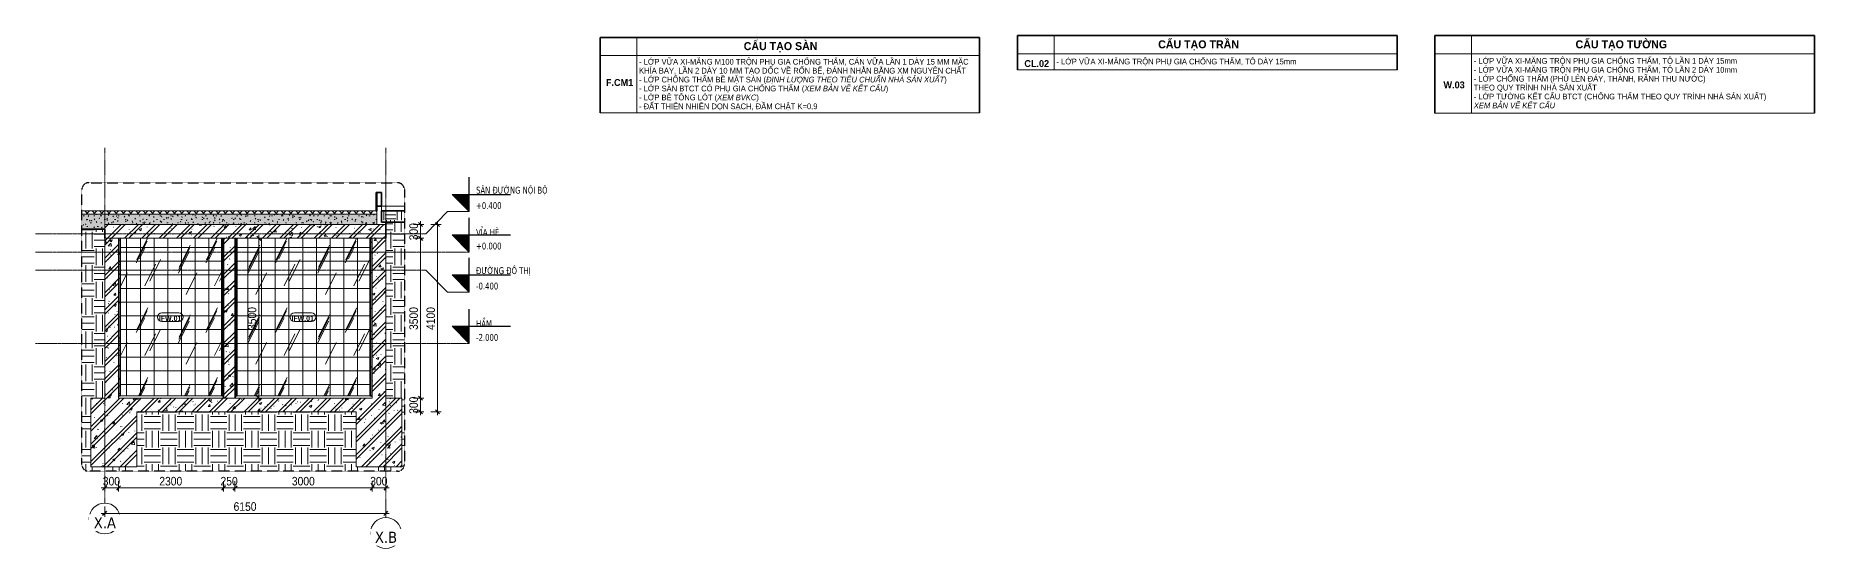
# Model space of a CAD drawing. Header units: millimetres. Extents: x 83532 to 228915, y -7302 to 22802.
# Drawn here: x 190004 to 228915, y -6490 to 4739 of the extents above; entities that cross this region are included whole.
import ezdxf

# ---------------------------------------------------------------- set-up
doc = ezdxf.new("R2010")
doc.units = ezdxf.units.MM
for name, pattern in [('Centre', [31.75, 6.35, -4.7625, 15.875, -4.7625]), ('Grid Line', [22.225, 12.7, -3.175, 3.175, -3.175]), ('Hidden', [7.14375, 4.7625, -2.38125])]:
    doc.linetypes.add(name, pattern=pattern)
for name, color, linetype, lineweight in [('0-3', 10, 'Continuous', 5), ('A-ANNO-DIMS', 211, 'Continuous', 9), ('A-ANNO-DIMS-75', 211, 'Continuous', 9), ('A-DETL-GENF', 92, 'Continuous', 18), ('A-DETL-GENF-1', 9, 'Continuous', 18), ('A-DETL-GENF-3', 92, 'Hidden', 25), ('A-DETL-MEDM', 33, 'Continuous', 35), ('A-DETL-THIN', 151, 'Continuous', 18), ('A-FLOR-FNSH-1', 250, 'Continuous', 35), ('A-FLOR-FNSH-2', 7, 'Continuous', 18), ('A-FLOR-LEVL', 51, 'Continuous', 9), ('A-FLOR-LEVL-1', 51, 'Continuous', 25), ('A-FLOR-LEVL-2', 51, 'Centre', 9), ('A-FLOR-MCUT', 51, 'Continuous', 18), ('A-FLOR-PATT-1', 8, 'Continuous', 18), ('A-WALL', 113, 'Continuous', 18), ('A-WALL-1', 250, 'Continuous', 35), ('A-WALL-IDEN', 211, 'Continuous', 9), ('A-WALL-PATT-1', 111, 'Continuous', 18), ('A-WALL-PATT-2', 254, 'Continuous', 18), ('A-WALL-PATT-3', 9, 'Continuous', 18), ('G-ANNO-TEXT-2', 7, 'Continuous', 9), ('I-WALL', 2, 'Continuous', 18), ('S-GRID-1', 1, 'Grid Line', 9), ('S-GRID-IDEN', 1, 'Continuous', 9)]:
    doc.layers.add(name, color=color, linetype=linetype, lineweight=lineweight)
doc.styles.add('Arial_1', font='arial.ttf', dxfattribs={"width": 0.95, "height": 125})
doc.styles.add('Arial_B', font='arialbd.ttf', dxfattribs={"width": 0.85, "height": 112.5})
doc.styles.add('Arial_B_1', font='arialbd.ttf', dxfattribs={"width": 0.95, "height": 175})
doc.styles.add('Arial_B_2', font='arialbd.ttf', dxfattribs={"width": 0.95, "height": 150})
doc.styles.add('Tahoma_B', font='tahomabd.ttf', dxfattribs={"height": 243.75})
doc.styles.add('Tahoma_B_1', font='tahomabd.ttf', dxfattribs={"width": 0.85, "height": 150})
doc.styles.add('UTM Avo', font='', dxfattribs={"width": 0.9, "height": 187.5})
doc.styles.get('UTM Avo').set_extended_font_data('UTM Avo')
doc.dimstyles.new('1_Dim_chi_tiet_2_5', dxfattribs={"dimscale": 304.8, "dimtxt": 187.368928, "dimasz": 0.295276, "dimexe": 0.246063, "dimexo": 0.0625, "dimgap": 0.024606, "dimtad": 1, "dimdec": 0, "dimrnd": 5, "dimzin": 0, "dimdsep": 46, "dimtxsty": 'UTM Avo', "dimblk1": 'OBLIQUE', "dimblk2": 'OBLIQUE', "dimsah": 1, "dimcen": 0.09, "dimdle": 0.246063, "dimazin": 0, "dimtfac": 1, "dimtdec": 4, "dimtix": 1, "dimtmove": 0, "dimatfit": 3, "dimfxl": 0.492126, "dimfxlon": 1, "dimtvp": 1, "dimtolj": 1, "dimtzin": 0, "dimarcsym": 2})
pattern_1 = [(50, (17973.86, 15725), (546.553, -47.817), [57.15, -628.65]), (355, (17973.86, 15725), (-105.728, 573.17), [45.72, -502.92]), (100.451, (18019.4, 15721), (440.828, 525.35), [48.57, -534.27]), (46.184, (17973.86, 15877.4), (813.237, -126.128), [85.725, -942.975]), (96.636, (18041.6, 15866.9), (712.207, 742.283), [72.855, -801.405]), (351.184, (17973.9, 15877.4), (712.215, 742.276), [68.58, -754.38]), (21, (18050.06, 15839.3), (454.843, -306.796), [57.15, -628.65]), (326, (18050.06, 15839.3), (185.406, 552.564), [45.72, -502.92]), (71.451, (18087.96, 15813.73), (640.251, 245.764), [48.57, -534.27]), (37.5, (17973.86, 15725), (9.2664, 253.665), [5.029, -491.795, 5.029, -505.511, -504.825]), (37.5, (17973.86, 15725), (9.2664, 253.665), [-1007.364, 5.029, -499.796]), (7.5, (17973.86, 15725), (200.4594, 300.5414), [5.029, -286.055, 5.029, -480.365, -192.405]), (7.5, (17973.86, 15725), (200.4594, 300.5414), [-776.478, 5.029, -187.376]), (327.5, (17803.93, 15725), (406.7728, -17.1864), [5.029, -185.471, 5.029, -589.331, -788.67]), (327.5, (17803.93, 15725), (406.7728, -17.1864), [-784.86, 5.029, -783.641]), (317.5, (17727.73, 15725), (444.388, 76.2803), [5.029, -242.621, 5.029, -389.687, -560.07]), (317.5, (17727.73, 15725), (444.388, 76.2803), [-642.366, 5.029, -555.041]), (45, (17973.86, 15725), (-188.5854, 188.5854), []), (45, (17973.86, 16010.75), (-188.5854, 188.5854), [])]
pattern_2 = [(0, (194553.22, 15725), (304.8, 76.2), [25.146, -203.454, 25.146, -203.454, -1219.2]), (0, (194553.22, 15725), (304.8, 76.2), [-457.2, 25.146, -432.054, 25.146, -203.454, -533.4]), (0, (194553.22, 15725), (304.8, 76.2), [-1143, 25.146, -127.254, 25.146, -355.854]), (120, (194667.52, 15763.1), (-218.39114, 225.86454), [25.146, -203.454, 25.146, -203.454, -1219.2]), (120, (194667.52, 15763.1), (-218.39114, 225.86454), [-457.2, 25.146, -432.054, 25.146, -203.454, -533.4]), (120, (194667.52, 15763.1), (-218.39114, 225.86454), [-1143, 25.146, -127.254, 25.146, -355.854]), (240, (194705.62, 15915.5), (-86.40886, -302.06454), [25.146, -203.454, 25.146, -203.454, -1219.2]), (240, (194705.62, 15915.5), (-86.40886, -302.06454), [-457.2, 25.146, -432.054, 25.146, -203.454, -533.4]), (240, (194705.62, 15915.5), (-86.40886, -302.06454), [-1143, 25.146, -127.254, 25.146, -355.854])]
pattern_3 = [(63.435, (196343.5, 15829.33), (-0.001, 1524), [532.46, -2875.3]), (63.435, (194819.5, 15829.33), (-0.001, 1524), [532.46, -2875.3]), (63.435, (197073, 16123.8), (-0.001, 1524), [532.46, -2875.3]), (63.435, (195549, 16123.8), (-0.001, 1524), [532.46, -2875.3]), (63.435, (196962.6, 16019.83), (-0.001, 1524), [532.46, -2875.3]), (63.435, (195438.6, 16019.83), (-0.001, 1524), [532.46, -2875.3]), (63.435, (196850.05, 16615.1), (-0.001, 1524), [258.8, -3148.965]), (63.435, (195326.05, 16615.1), (-0.001, 1524), [258.8, -3148.965]), (63.435, (196776.44, 16522.95), (-0.001, 1524), [532.46, -2875.3]), (63.435, (195252.44, 16522.95), (-0.001, 1524), [532.46, -2875.3]), (63.435, (196789.4, 16589.1), (-0.001, 1524), [532.46, -2875.3]), (63.435, (195265.4, 16589.1), (-0.001, 1524), [532.46, -2875.3]), (63.435, (196174.6, 16298.94), (-0.001, 1524), [532.46, -2875.3]), (63.435, (194650.6, 16298.94), (-0.001, 1524), [532.46, -2875.3]), (63.435, (196187.56, 16376.9), (-0.001, 1524), [532.46, -2875.3]), (63.435, (194663.56, 16376.9), (-0.001, 1524), [532.46, -2875.3]), (63.435, (196191.06, 16433.1), (-0.001, 1524), [532.46, -2875.3]), (63.435, (194667.06, 16433.1), (-0.001, 1524), [532.46, -2875.3])]
pattern_4 = [(50, (194553.2, 15725), (546.553, -47.817), [57.15, -628.65]), (355, (194553.2, 15725), (-105.728, 573.17), [45.72, -502.92]), (100.451, (194598.77, 15721), (440.828, 525.35), [48.57, -534.27]), (46.184, (194553.2, 15877.4), (813.237, -126.128), [85.725, -942.975]), (96.636, (194621, 15866.9), (712.207, 742.283), [72.855, -801.405]), (351.184, (194553.2, 15877.4), (712.215, 742.276), [68.58, -754.38]), (21, (194629.4, 15839.3), (454.843, -306.796), [57.15, -628.65]), (326, (194629.4, 15839.3), (185.406, 552.564), [45.72, -502.92]), (71.451, (194667.3, 15813.73), (640.251, 245.764), [48.57, -534.27]), (37.5, (194553.22, 15725), (9.2664, 253.665), [5.029, -491.795, 5.029, -505.511, -504.825]), (37.5, (194553.22, 15725), (9.2664, 253.665), [-1007.364, 5.029, -499.796]), (7.5, (194553.22, 15725), (200.4594, 300.5414), [5.029, -286.055, 5.029, -480.365, -192.405]), (7.5, (194553.22, 15725), (200.4594, 300.5414), [-776.478, 5.029, -187.376]), (327.5, (194383.3, 15725), (406.7728, -17.1864), [5.029, -185.471, 5.029, -589.331, -788.67]), (327.5, (194383.3, 15725), (406.7728, -17.1864), [-784.86, 5.029, -783.641]), (317.5, (194307.1, 15725), (444.388, 76.2803), [5.029, -242.621, 5.029, -389.687, -560.07]), (317.5, (194307.1, 15725), (444.388, 76.2803), [-642.366, 5.029, -555.041]), (45, (194553.22, 15725), (-188.5854, 188.5854), []), (45, (194553.22, 16010.75), (-188.5854, 188.5854), [])]

# ---------------------------------------------------------------- blocks, each defined once
blk = doc.blocks.new('NCV_TKTC_KET CAU_rvt-6-TKCS_BỂ XLNT - MẶT CẮT 4')
at = {"layer": 'A-WALL-PATT-3'}
h = blk.add_hatch(dxfattribs=at)
h.set_pattern_fill('FP_43', color=256, style=0, pattern_type=2)
h.set_pattern_definition(pattern_1)
h.paths.add_polyline_path([(17537, -3200), (17787, -3200), (17787, 300), (17537, 300), (17537, -1754)])
h = blk.add_hatch(dxfattribs=at)
h.set_pattern_fill('FP_43', color=256, style=0, pattern_type=2)
h.set_pattern_definition(pattern_1)
h.paths.add_polyline_path([(17537, -3200), (17787, -3200), (17787, 300), (17537, 300), (17537, -1754)])
at = {"layer": 'A-WALL-1'}
for p, q in [((17537, 300), (17537, -3200)), ((17787, -3200), (17787, 300))]:
    blk.add_line(p, q, dxfattribs=at)
blk = doc.blocks.new('BORDER VIEW - BORDER VIEW-3430968-TKCS_BỂ XLNT - MẶT CẮT 4')
at = {"layer": 'A-DETL-GENF-3'}
for p, q in [((14437, -4650), (14437, 1366)), ((14587, 1516), (21342, 1516)), ((21492, 1366), (21492, -4650)), ((21342, -4800), (14587, -4800))]:
    blk.add_line(p, q, dxfattribs=at)
for centre, start, end in [((14587, 1366), 90, 180), ((21342, 1366), 0, 90), ((14587, -4650), 180, 270), ((21342, -4650), 270, 360)]:
    blk.add_arc(centre, 150, start, end, dxfattribs=at)
blk = doc.blocks.new('Level - CAO ĐỘ LEVEL-350587-TKCS_BỂ XLNT - MẶT CẮT 4')
at = {"layer": 'A-FLOR-LEVL'}
blk.add_hatch(color=256, dxfattribs=at).paths.add_polyline_path([(22910, 1260), (22910, 885), (22535, 1260)])
at = {"layer": 'A-FLOR-LEVL-1'}
for p, q in [((22910, 885), (22910, 1635)), ((22535, 1260), (22910, 885)), ((22535, 1260), (23810, 1260))]:
    blk.add_line(p, q, dxfattribs=at)
blk = doc.blocks.new('Grid - M_Grid Head - Circle-353313-TKCS_BỂ XLNT - MẶT CẮT 4')
at = {"layer": 'S-GRID-IDEN'}
blk.add_circle((14937, -5834), 338, dxfattribs=at)
blk = doc.blocks.new('DIMBLOCK124-TKCS_BỂ XLNT - MẶT CẮT 4')
at = {"layer": 'A-ANNO-DIMS-75'}
for p, q in [((191516, -5016), (191516, -5241)), ((191516, -5166), (191516, -5016)), ((191816, -5016), (191816, -5241)), ((191816, -5166), (191816, -5016)), ((191441, -5166), (191816, -5166))]:
    blk.add_line(p, q, dxfattribs=at)
at = {"layer": 'A-ANNO-DIMS-75', "lineweight": 25}
for p, q in [((191516, -5166), (191471, -5211)), ((191516, -5166), (191561, -5121)), ((191816, -5166), (191771, -5211)), ((191816, -5166), (191861, -5121))]:
    blk.add_line(p, q, dxfattribs=at)
at = {"layer": 'A-ANNO-DIMS-75', "color": 0, "insert": (191474, -4923), "char_height": 187.5, "width": 462.18, "attachment_point": 1, "line_spacing_factor": 1.110334, "style": 'UTM Avo'}
blk.add_mtext('300', dxfattribs=at)
blk = doc.blocks.new('_Oblique')
at = {"color": 0, "linetype": 'ByBlock', "lineweight": -2}
blk.add_line((-0.5, -0.5), (0.5, 0.5), dxfattribs=at)
blk = doc.blocks.new('DIMBLOCK125-TKCS_BỂ XLNT - MẶT CẮT 4')
at = {"layer": 'A-ANNO-DIMS-75'}
for p, q in [((191816, -5016), (191816, -5241)), ((191816, -5166), (191816, -5016)), ((194116, -5016), (194116, -5241)), ((194116, -5166), (194116, -5016)), ((191816, -5166), (194116, -5166))]:
    blk.add_line(p, q, dxfattribs=at)
at = {"layer": 'A-ANNO-DIMS-75', "lineweight": 25}
for p, q in [((191816, -5166), (191771, -5211)), ((191816, -5166), (191861, -5121)), ((194116, -5166), (194071, -5211)), ((194116, -5166), (194161, -5121))]:
    blk.add_line(p, q, dxfattribs=at)
at = {"layer": 'A-ANNO-DIMS-75', "color": 0, "insert": (192710, -4923), "char_height": 187.5, "width": 616.24, "attachment_point": 1, "line_spacing_factor": 1.110334, "style": 'UTM Avo'}
blk.add_mtext('2300', dxfattribs=at)
blk = doc.blocks.new('DIMBLOCK126-TKCS_BỂ XLNT - MẶT CẮT 4')
at = {"layer": 'A-ANNO-DIMS-75'}
for p, q in [((194116, -5016), (194116, -5241)), ((194116, -5166), (194116, -5016)), ((194366, -5016), (194366, -5241)), ((194366, -5166), (194366, -5016)), ((194116, -5166), (194366, -5166))]:
    blk.add_line(p, q, dxfattribs=at)
at = {"layer": 'A-ANNO-DIMS-75', "lineweight": 25}
for p, q in [((194116, -5166), (194071, -5211)), ((194116, -5166), (194161, -5121)), ((194366, -5166), (194321, -5211)), ((194366, -5166), (194411, -5121))]:
    blk.add_line(p, q, dxfattribs=at)
at = {"layer": 'A-ANNO-DIMS-75', "color": 0, "insert": (194049, -4923), "char_height": 187.5, "width": 462.18, "attachment_point": 1, "line_spacing_factor": 1.110334, "style": 'UTM Avo'}
blk.add_mtext('250', dxfattribs=at)
blk = doc.blocks.new('DIMBLOCK127-TKCS_BỂ XLNT - MẶT CẮT 4')
at = {"layer": 'A-ANNO-DIMS-75'}
for p, q in [((194366, -5016), (194366, -5241)), ((194366, -5166), (194366, -5016)), ((197366, -5016), (197366, -5241)), ((197366, -5166), (197366, -5016)), ((194366, -5166), (197366, -5166))]:
    blk.add_line(p, q, dxfattribs=at)
at = {"layer": 'A-ANNO-DIMS-75', "lineweight": 25}
for p, q in [((194366, -5166), (194321, -5211)), ((194366, -5166), (194411, -5121)), ((197366, -5166), (197321, -5211)), ((197366, -5166), (197411, -5121))]:
    blk.add_line(p, q, dxfattribs=at)
at = {"layer": 'A-ANNO-DIMS-75', "color": 0, "insert": (195610, -4923), "char_height": 187.5, "width": 616.24, "attachment_point": 1, "line_spacing_factor": 1.110334, "style": 'UTM Avo'}
blk.add_mtext('3000', dxfattribs=at)
blk = doc.blocks.new('DIMBLOCK128-TKCS_BỂ XLNT - MẶT CẮT 4')
at = {"layer": 'A-ANNO-DIMS-75'}
for p, q in [((197366, -5016), (197366, -5241)), ((197366, -5166), (197366, -5016)), ((197666, -5016), (197666, -5241)), ((197666, -5166), (197666, -5016)), ((197366, -5166), (197741, -5166))]:
    blk.add_line(p, q, dxfattribs=at)
at = {"layer": 'A-ANNO-DIMS-75', "lineweight": 25}
for p, q in [((197366, -5166), (197321, -5211)), ((197366, -5166), (197411, -5121)), ((197666, -5166), (197621, -5211)), ((197666, -5166), (197711, -5121))]:
    blk.add_line(p, q, dxfattribs=at)
at = {"layer": 'A-ANNO-DIMS-75', "color": 0, "insert": (197324, -4923), "char_height": 187.5, "width": 462.18, "attachment_point": 1, "line_spacing_factor": 1.110334, "style": 'UTM Avo'}
blk.add_mtext('300', dxfattribs=at)
blk = doc.blocks.new('DIMBLOCK129-TKCS_BỂ XLNT - MẶT CẮT 4')
at = {"layer": 'A-ANNO-DIMS-75'}
for p, q in [((191441, -5721), (197741, -5721)), ((191516, -5571), (191516, -5796)), ((191516, -5721), (191516, -5571)), ((197666, -5571), (197666, -5796)), ((197666, -5721), (197666, -5571))]:
    blk.add_line(p, q, dxfattribs=at)
at = {"layer": 'A-ANNO-DIMS-75', "lineweight": 25}
for p, q in [((191516, -5721), (191471, -5766)), ((191516, -5721), (191561, -5676)), ((197666, -5721), (197621, -5766)), ((197666, -5721), (197711, -5676))]:
    blk.add_line(p, q, dxfattribs=at)
at = {"layer": 'A-ANNO-DIMS-75', "color": 0, "insert": (194335, -5478), "char_height": 187.5, "width": 616.24, "attachment_point": 1, "line_spacing_factor": 1.110334, "style": 'UTM Avo'}
blk.add_mtext('6150', dxfattribs=at)
blk = doc.blocks.new('DIMBLOCK130-TKCS_BỂ XLNT - MẶT CẮT 4')
at = {"layer": 'A-ANNO-DIMS-75'}
for p, q in [((198273, -3200), (198498, -3200)), ((198423, -3200), (198273, -3200)), ((198273, -3500), (198498, -3500)), ((198423, -3500), (198273, -3500)), ((198423, -3575), (198423, -3200))]:
    blk.add_line(p, q, dxfattribs=at)
at = {"layer": 'A-ANNO-DIMS-75', "lineweight": 25}
for p, q in [((198423, -3200), (198378, -3155)), ((198423, -3500), (198378, -3455)), ((198423, -3200), (198468, -3245)), ((198423, -3500), (198468, -3545))]:
    blk.add_line(p, q, dxfattribs=at)
at = {"layer": 'A-ANNO-DIMS-75', "color": 0, "insert": (198179, -3543), "char_height": 187.5, "width": 462.18, "attachment_point": 1, "rotation": 90, "line_spacing_factor": 1.110334, "style": 'UTM Avo'}
blk.add_mtext('300', dxfattribs=at)
blk = doc.blocks.new('DIMBLOCK131-TKCS_BỂ XLNT - MẶT CẮT 4')
at = {"layer": 'A-ANNO-DIMS-75'}
for p, q in [((198273, 300), (198498, 300)), ((198423, 300), (198273, 300)), ((198423, -3200), (198423, 300)), ((198273, -3200), (198498, -3200)), ((198423, -3200), (198273, -3200))]:
    blk.add_line(p, q, dxfattribs=at)
at = {"layer": 'A-ANNO-DIMS-75', "lineweight": 25}
for p, q in [((198423, 300), (198378, 345)), ((198423, 300), (198468, 255)), ((198423, -3200), (198378, -3155)), ((198423, -3200), (198468, -3245))]:
    blk.add_line(p, q, dxfattribs=at)
at = {"layer": 'A-ANNO-DIMS-75', "color": 0, "insert": (198179, -1707), "char_height": 187.5, "width": 616.24, "attachment_point": 1, "rotation": 90, "line_spacing_factor": 1.110334, "style": 'UTM Avo'}
blk.add_mtext('3500', dxfattribs=at)
blk = doc.blocks.new('DIMBLOCK132-TKCS_BỂ XLNT - MẶT CẮT 4')
at = {"layer": 'A-ANNO-DIMS-75'}
for p, q in [((198273, 600), (198498, 600)), ((198423, 600), (198273, 600)), ((198423, 300), (198423, 675)), ((198273, 300), (198498, 300)), ((198423, 300), (198273, 300))]:
    blk.add_line(p, q, dxfattribs=at)
at = {"layer": 'A-ANNO-DIMS-75', "lineweight": 25}
for p, q in [((198423, 600), (198378, 645)), ((198423, 600), (198468, 555)), ((198423, 300), (198378, 345)), ((198423, 300), (198468, 255))]:
    blk.add_line(p, q, dxfattribs=at)
at = {"layer": 'A-ANNO-DIMS-75', "color": 0, "insert": (198179, 257), "char_height": 187.5, "width": 462.18, "attachment_point": 1, "rotation": 90, "line_spacing_factor": 1.110334, "style": 'UTM Avo'}
blk.add_mtext('300', dxfattribs=at)
blk = doc.blocks.new('CTL_WALL TAG NO MARK - 10-2062273-TKCS_BỂ XLNT - MẶT CẮT 4')
at = {"layer": 'A-WALL-IDEN'}
for p, q in [((19459, -1331), (19085, -1331)), ((19085, -1519), (19459, -1519))]:
    blk.add_line(p, q, dxfattribs=at)
for centre, radius, start, end in [((19085, -1425), 93.7, 90, 270), ((19459, -1425), 93.8, 270, 90)]:
    blk.add_arc(centre, radius, start, end, dxfattribs=at)
blk = doc.blocks.new('DIMBLOCK133-TKCS_BỂ XLNT - MẶT CẮT 4')
at = {"layer": 'A-ANNO-DIMS-75'}
for p, q in [((195039, 300), (194814, 300)), ((194889, 375), (194889, -3275)), ((194889, 300), (195039, 300)), ((195039, -3200), (194814, -3200)), ((194889, -3200), (195039, -3200))]:
    blk.add_line(p, q, dxfattribs=at)
at = {"layer": 'A-ANNO-DIMS-75', "lineweight": 25}
for p, q in [((194889, 300), (194844, 345)), ((194889, 300), (194934, 255)), ((194889, -3200), (194844, -3155)), ((194889, -3200), (194934, -3245))]:
    blk.add_line(p, q, dxfattribs=at)
at = {"layer": 'A-ANNO-DIMS-75', "color": 0, "insert": (194645, -1707), "char_height": 187.5, "width": 616.24, "attachment_point": 1, "rotation": 90, "line_spacing_factor": 1.110334, "style": 'UTM Avo'}
blk.add_mtext('3500', dxfattribs=at)
blk = doc.blocks.new('DIMBLOCK134-TKCS_BỂ XLNT - MẶT CẮT 4')
at = {"layer": 'A-ANNO-DIMS-75'}
for p, q in [((198648, 600), (198873, 600)), ((198798, 600), (198648, 600)), ((198798, 675), (198798, -3575)), ((198648, -3500), (198873, -3500)), ((198798, -3500), (198648, -3500))]:
    blk.add_line(p, q, dxfattribs=at)
at = {"layer": 'A-ANNO-DIMS-75', "lineweight": 25}
for p, q in [((198798, 600), (198753, 645)), ((198798, 600), (198843, 555)), ((198798, -3500), (198753, -3455)), ((198798, -3500), (198843, -3545))]:
    blk.add_line(p, q, dxfattribs=at)
at = {"layer": 'A-ANNO-DIMS-75', "color": 0, "insert": (198554, -1707), "char_height": 187.5, "width": 616.24, "attachment_point": 1, "rotation": 90, "line_spacing_factor": 1.110334, "style": 'UTM Avo'}
blk.add_mtext('4100', dxfattribs=at)

msp = doc.modelspace()

# ---------------------------------------------------------------- hatches: boundary and pattern name
at = {"layer": 'A-DETL-GENF-1'}
h = msp.add_hatch(dxfattribs=at)
h.set_pattern_fill('FP_51', color=256, style=0, pattern_type=2)
h.set_pattern_definition([(0, (194553.22, 15725), (362.902, 362.902), [362.902, -362.902]), (0, (194553.22, 15861.1), (362.902, 362.902), [362.902, -362.902]), (0, (194553.22, 15997.18), (362.902, 362.902), [362.902, -362.902]), (90, (194598.6, 16042.54), (-362.902, 362.902), [362.902, -362.902]), (90, (194734.67, 16042.54), (-362.902, 362.902), [362.902, -362.902]), (90, (194870.76, 16042.54), (-362.902, 362.902), [362.902, -362.902])])
h.paths.add_polyline_path([(193310, -4800), (197921.2, -4800), (197960, -4794.9), (197996.2, -4779.9), (198028.9, -4754), (198051.1, -4725), (198066.1, -4688.8), (198071.2, -4650), (198071.2, 650), (197666.3, 650), (197666.3, -3200), (198016.3, -3200), (198016.3, -4700), (197016.3, -4700), (197016.3, -3500), (192216.3, -3500), (192216.3, -4700), (191216.3, -4700), (191216.3, -3200), (191516.3, -3200), (191516.3, 500), (191016.3, 500), (191016.3, -4650), (191021.4, -4688.8), (191036.4, -4725), (191060.2, -4756.1), (191091.3, -4779.9), (191127.5, -4794.9), (191166.3, -4800), (193291.5, -4800)])
h = msp.add_hatch(dxfattribs=at)
h.set_pattern_fill('FP_43', color=256, style=0, pattern_type=2)
h.set_pattern_definition(pattern_4)
h.paths.add_polyline_path([(194366.3, 300), (197666.3, 300), (197666.3, 600), (191516.3, 600), (191516.3, 300), (194116.3, 300)])
h = msp.add_hatch(dxfattribs=at)
h.set_pattern_fill('FP_43', color=256, style=0, pattern_type=2)
h.set_pattern_definition(pattern_4)
h.paths.add_polyline_path([(191516.3, -4700), (192216.3, -4700), (192216.3, -3500), (197016.3, -3500), (197016.3, -4700), (198016.3, -4700), (198016.3, -3200), (197666.3, -3200), (197666.3, 300), (197366.3, 300), (197366.3, -3200), (191816.3, -3200), (191816.3, 300), (191516.3, 300), (191516.3, -3200), (191216.3, -3200), (191216.3, -4700)])
at = {"layer": 'A-FLOR-PATT-1'}
h = msp.add_hatch(dxfattribs=at)
h.set_pattern_fill('FP_47', color=256, style=0, pattern_type=2)
h.set_pattern_definition([(45, (194553.22, 15725), (-79.5495, 79.5495), []), (135, (194553.22, 15725), (-79.5495, -79.5495), [])])
h.paths.add_polyline_path([(194366.3, 830), (197467.6, 830), (197467.6, 900), (191016.3, 900), (191016.3, 830), (194116.3, 830)])
h = msp.add_hatch(dxfattribs=at)
h.set_pattern_fill('FP_45', color=256, style=0, pattern_type=2)
h.set_pattern_definition(pattern_2)
h.paths.add_polyline_path([(191016.3, 500), (191516.3, 500), (191516.3, 600), (197467.6, 600), (197467.6, 830), (191016.3, 830)])
h = msp.add_hatch(dxfattribs=at)
h.set_pattern_fill('FP_46', color=256, style=0, pattern_type=2)
h.set_pattern_definition([(50, (194553.22, 15725), (136.6383, -11.95415), [14.288, -157.163]), (355, (194553.22, 15725), (-26.4318, 143.293), [11.43, -125.73]), (100.451, (194564.6, 15724), (110.2073, 131.3379), [12.143, -133.568]), (46.184, (194553.22, 15763.1), (203.3093, -31.5316), [21.431, -235.744]), (96.636, (194570.16, 15760.47), (178.052, 185.5712), [18.214, -200.351]), (351.184, (194553.22, 15763.1), (178.0542, 185.5685), [17.145, -188.595]), (21, (194572.27, 15753.58), (113.7111, -76.6989), [14.287, -157.162]), (326, (194572.27, 15753.58), (46.352, 138.1412), [11.43, -125.73]), (71.451, (194581.75, 15747.18), (160.0634, 61.4411), [12.143, -133.568]), (37.5, (194553.22, 15725), (2.31655, 63.41591), [2.515, -121.691, 2.515, -125.12, -126.206]), (37.5, (194553.22, 15725), (2.31655, 63.41591), [-251.841, 2.515, -123.692]), (7.5, (194553.22, 15725), (50.11464, 75.13506), [2.515, -70.256, 2.515, -118.834, -48.101]), (7.5, (194553.22, 15725), (50.11464, 75.13506), [-194.119, 2.515, -45.587]), (327.5, (194510.74, 15725), (101.69342, -4.29674), [2.515, -45.11, 2.515, -146.075, -197.167]), (327.5, (194510.74, 15725), (101.69342, -4.29674), [-196.215, 2.515, -194.653]), (317.5, (194491.69, 15725), (111.0972, 19.0699), [2.515, -59.398, 2.515, -96.164, -140.018]), (317.5, (194491.69, 15725), (111.0972, 19.0699), [-160.592, 2.515, -137.503])])
h.paths.add_polyline_path([(191016.3, 500), (191516.3, 500), (191516.3, 600), (197467.6, 600), (197467.6, 830), (191016.3, 830)])
h = msp.add_hatch(dxfattribs=at)
h.set_pattern_fill('FP_44', color=256, style=0, pattern_type=2)
h.set_pattern_definition([(0, (194553.22, 15725), (238.125, 238.125), [238.125, -238.125]), (0, (194553.22, 15814.3), (238.125, 238.125), [238.125, -238.125]), (0, (194553.22, 15903.6), (238.125, 238.125), [238.125, -238.125]), (90, (194582.99, 15933.36), (-238.125, 238.125), [238.125, -238.125]), (90, (194672.28, 15933.36), (-238.125, 238.125), [238.125, -238.125]), (90, (194761.58, 15933.36), (-238.125, 238.125), [238.125, -238.125])])
h.paths.add_polyline_path([(197666.3, 650), (198071.2, 650), (198071.2, 900), (197567.6, 900), (197567.6, 650)])
at = {"layer": 'A-WALL-PATT-1'}
h = msp.add_hatch(dxfattribs=at)
h.set_pattern_fill('FP_45', color=256, style=0, pattern_type=2)
h.set_pattern_definition(pattern_2)
h.paths.add_polyline_path([(197467.6, 900), (197467.6, 1300), (197457.6, 1300), (197457.6, 900)])
h = msp.add_hatch(dxfattribs=at)
h.set_pattern_fill('FP_45', color=256, style=0, pattern_type=2)
h.set_pattern_definition(pattern_2)
h.paths.add_polyline_path([(191816.3, -3150), (191846.3, -3150), (191846.3, 300), (191816.3, 300), (191816.3, -1753.8)])
h = msp.add_hatch(dxfattribs=at)
h.set_pattern_fill('FP_48', color=256, style=0, pattern_type=2)
h.set_pattern_definition(pattern_3)
h.paths.add_polyline_path([(191846.3, -3150), (191856.3, -3150), (191856.3, 300), (191846.3, 300), (191846.3, -2287.5)])
h = msp.add_hatch(dxfattribs=at)
h.set_pattern_fill('FP_48', color=256, style=0, pattern_type=2)
h.set_pattern_definition(pattern_3)
h.paths.add_polyline_path([(194086.3, -3150), (194086.3, 300), (194076.3, 300), (194076.3, -3150)])
h = msp.add_hatch(dxfattribs=at)
h.set_pattern_fill('FP_45', color=256, style=0, pattern_type=2)
h.set_pattern_definition(pattern_2)
h.paths.add_polyline_path([(194116.3, -3150), (194116.3, 300), (194086.3, 300), (194086.3, -3150)])
h = msp.add_hatch(dxfattribs=at)
h.set_pattern_fill('FP_45', color=256, style=0, pattern_type=2)
h.set_pattern_definition(pattern_2)
h.paths.add_polyline_path([(194396.3, -3150), (194396.3, 300), (194366.3, 300), (194366.3, -3150)])
h = msp.add_hatch(dxfattribs=at)
h.set_pattern_fill('FP_45', color=256, style=0, pattern_type=2)
h.set_pattern_definition(pattern_2)
h.paths.add_polyline_path([(197366.3, -3150), (197366.3, 300), (197336.3, 300), (197336.3, -3150)])
at = {"layer": 'A-WALL-PATT-2'}
h = msp.add_hatch(dxfattribs=at)
h.set_pattern_fill('FP_48', color=256, style=0, pattern_type=2)
h.set_pattern_definition(pattern_3)
h.paths.add_polyline_path([(194076.3, -3150), (194076.3, 300), (191856.3, 300), (191856.3, -3150), (192549.7, -3150)])
h = msp.add_hatch(dxfattribs=at)
h.set_pattern_fill('FP_50', color=256, style=0, pattern_type=2)
h.set_pattern_definition([(0, (194096.3, -2000), (0, 300), []), (90, (194096.3, -2000), (-300, 2e-14), [])])
h.paths.add_polyline_path([(194076.3, -3150), (194076.3, 300), (191856.3, 300), (191856.3, -3150), (192549.7, -3150)])
h = msp.add_hatch(dxfattribs=at)
h.set_pattern_fill('FP_48', color=256, style=0, pattern_type=2)
h.set_pattern_definition(pattern_3)
h.paths.add_polyline_path([(197326.3, -3150), (197326.3, 300), (194406.3, 300), (194406.3, -3150), (196299.7, -3150)])
h = msp.add_hatch(dxfattribs=at)
h.set_pattern_fill('FP_49', color=256, style=0, pattern_type=2)
h.set_pattern_definition([(0, (197346.3, -2000), (0, 300), []), (90, (197346.3, -2000), (-300, 2e-14), [])])
h.paths.add_polyline_path([(197326.3, -3150), (197326.3, 300), (194406.3, 300), (194406.3, -3150), (196299.7, -3150)])

# ---------------------------------------------------------------- linework, layer by layer
at = {"layer": 'A-DETL-MEDM'}
for p, q in [((202355, 4699.3), (202355, 3049.3)), ((202355, 4699.3), (210655, 4699.3)), ((210655, 3049.3), (210655, 4699.3)), ((211485, 4738.7), (211485, 3988.7)), ((211485, 4738.7), (219785, 4738.7)), ((219785, 3988.7), (219785, 4738.7)), ((220615, 4738.7), (220615, 3038.7)), ((220615, 4738.7), (228915, 4738.7)), ((228915, 3038.7), (228915, 4738.7)), ((191516.3, 500), (191016.3, 500)), ((191516.3, 300), (191516.3, 500)), ((197666.3, 650), (197666.3, 300)), ((198071.2, 650), (197666.3, 650))]:
    msp.add_line(p, q, dxfattribs=at)
at = {"layer": 'A-DETL-THIN'}
for p, q in [((203155, 4699.3), (203155, 3049.3)), ((212285, 4738.7), (212285, 3988.7)), ((221415, 4738.7), (221415, 3038.7)), ((202355, 4299.3), (210655, 4299.3)), ((211485, 4338.7), (219785, 4338.7)), ((220615, 4338.7), (228915, 4338.7)), ((211485, 3988.7), (219785, 3988.7)), ((211485, 3988.7), (219785, 3988.7)), ((202355, 3049.3), (210655, 3049.3)), ((202355, 3049.3), (210655, 3049.3)), ((220615, 3038.7), (228915, 3038.7)), ((220615, 3038.7), (228915, 3038.7)), ((220615, 3038.7), (228915, 3038.7)), ((197666.3, 600), (191516.3, 600)), ((191516.3, 600), (191516.3, 500)), ((191516.3, 300), (191516.3, -3200)), ((191816.3, 300), (191516.3, 300)), ((191816.3, 300), (197366.3, 300)), ((191816.3, -3200), (191816.3, 300)), ((197666.3, 300), (197366.3, 300)), ((197366.3, 300), (197366.3, -3200)), ((197666.3, -3200), (197666.3, 300)), ((191516.3, -3200), (191216.3, -3200)), ((191216.3, -3200), (191216.3, -4700)), ((197366.3, -3200), (191816.3, -3200)), ((192216.3, -4700), (192216.3, -3500)), ((192216.3, -3500), (197016.3, -3500)), ((197016.3, -3500), (197016.3, -4700)), ((198016.3, -3200), (197666.3, -3200)), ((198016.3, -4700), (198016.3, -3200)), ((191216.3, -4700), (192216.3, -4700)), ((197016.3, -4700), (198016.3, -4700))]:
    msp.add_line(p, q, dxfattribs=at)
at = {"layer": 'A-FLOR-FNSH-1'}
for p, q in [((197567.6, 900), (197567.6, 650)), ((198071.2, 900), (197567.6, 900)), ((197567.6, 650), (197666.3, 650))]:
    msp.add_line(p, q, dxfattribs=at)
at = {"layer": 'A-FLOR-FNSH-2'}
for p, q in [((197457.6, 900), (191016.3, 900)), ((197467.6, 600), (197467.6, 900)), ((198071.2, 1000), (197567.6, 1000)), ((197567.6, 1000), (197567.6, 900))]:
    msp.add_line(p, q, dxfattribs=at)
at = {"layer": 'A-FLOR-LEVL'}
for p, q in [((198537, 400), (199013.2, 884.8)), ((199013.2, 884.8), (199489.5, 884.8)), ((198537, -400), (199013.2, -876.2)), ((199013.2, -876.2), (199489.5, -876.2))]:
    msp.add_line(p, q, dxfattribs=at)
at = {"layer": 'A-FLOR-LEVL-2'}
for p, q in [((198537, 400), (190004.1, 400)), ((199489.5, 0), (190004.1, 0)), ((198537, -400), (190004.1, -400)), ((190004.1, -2000), (199489.5, -2000))]:
    msp.add_line(p, q, dxfattribs=at)
at = {"layer": 'A-FLOR-MCUT'}
msp.add_line((197467.6, 830), (191016.3, 830), dxfattribs=at)
at = {"layer": 'A-WALL'}
for p, q in [((191846.3, 300), (191846.3, -3150)), ((194086.3, -3150), (194086.3, 300)), ((194396.3, 300), (194396.3, -3150)), ((197336.3, -3150), (197336.3, 300))]:
    msp.add_line(p, q, dxfattribs=at)
at = {"layer": 'A-WALL-1'}
for p, q in [((197567.6, 1300), (197457.6, 1300)), ((197457.6, 1300), (197457.6, 900)), ((197467.6, 900), (197467.6, 1300)), ((197567.6, 1000), (197567.6, 1300)), ((197457.6, 900), (197467.6, 900)), ((197467.6, 1000), (197567.6, 1000)), ((191856.3, -3150), (191856.3, 300)), ((194076.3, 300), (194076.3, -3150)), ((194116.3, -3150), (194116.3, 300)), ((194366.3, 300), (194366.3, -3150)), ((194406.3, -3150), (194406.3, 300)), ((197326.3, 300), (197326.3, -3150)), ((191816.3, -3150), (191856.3, -3150)), ((194076.3, -3150), (194116.3, -3150)), ((194366.3, -3150), (194406.3, -3150)), ((197326.3, -3150), (197366.3, -3150))]:
    msp.add_line(p, q, dxfattribs=at)
at = {"layer": 'I-WALL'}
for p, q in [((191856.3, -3150), (194076.3, -3150)), ((194406.3, -3150), (197326.3, -3150))]:
    msp.add_line(p, q, dxfattribs=at)
at = {"layer": 'S-GRID-1'}
for p, q in [((191516.3, 406.6), (191516.3, 2281.6)), ((197666.3, 406.6), (197666.3, 2281.6)), ((191516.3, -3621.2), (191516.3, 406.6)), ((197666.3, -3939.5), (197666.3, 406.6)), ((191516.3, -5496.2), (191516.3, -3621.2)), ((197666.3, -5814.5), (197666.3, -3939.5))]:
    msp.add_line(p, q, dxfattribs=at)

# ---------------------------------------------------------------- block references
at = {"layer": '0-3'}
msp.add_blockref('NCV_TKTC_KET CAU_rvt-6-TKCS_BỂ XLNT - MẶT CẮT 4', (176579.4, 0), dxfattribs=at)
at = {"layer": 'A-DETL-GENF'}
msp.add_blockref('BORDER VIEW - BORDER VIEW-3430968-TKCS_BỂ XLNT - MẶT CẮT 4', (176579.4, 0), dxfattribs=at)
at = {"layer": 'A-FLOR-LEVL-1'}
for p in [(176579.4, 0), (176579.4, -884.8), (176579.4, -1761.1), (176579.4, -2884.8)]:
    msp.add_blockref('Level - CAO ĐỘ LEVEL-350587-TKCS_BỂ XLNT - MẶT CẮT 4', p, dxfattribs=at)
at = {"layer": 'A-WALL-IDEN'}
for p in [(173679.4, 0), (176579.4, 0)]:
    msp.add_blockref('CTL_WALL TAG NO MARK - 10-2062273-TKCS_BỂ XLNT - MẶT CẮT 4', p, dxfattribs=at)
at = {"layer": 'S-GRID-IDEN'}
for p in [(176579.4, 0), (182729.4, -318.3)]:
    msp.add_blockref('Grid - M_Grid Head - Circle-353313-TKCS_BỂ XLNT - MẶT CẮT 4', p, dxfattribs=at)

# ---------------------------------------------------------------- texts
at = {"layer": 'A-FLOR-LEVL', "char_height": 150, "line_spacing_factor": 0.996129, "style": 'Tahoma_B_1'}
for s, insert, width, attachment_point in [('\\pt765,1530,2295,3060,3825,4590,5355,6120,6885,7650,8415,9180,9945,10710,11475,12240,13005,13770,14535,15300,16065,16830,17595,18360,19125,19890,20655,21420,22185,22950,23715,24480;SÂN ĐƯỜNG NỘI BỘ', (199639.9, 1240.6), 1885.087, 7), ('\\pt318.75,637.5,956.25,1275,1593.75,1912.5,2231.25,2550,2868.75,3187.5,3506.25,3825,4143.75,4462.5,4781.25,5100,5418.75,5737.5,6056.25,6375,6693.75,7012.5,7331.25,7650,7968.75,8287.5,8606.25,8925,9243.75,9562.5,9881.25,10200;+0.400', (199639.9, 1091.2), 662.362, 1), ('\\pt765,1530,2295,3060,3825,4590,5355,6120,6885,7650,8415,9180,9945,10710,11475,12240,13005,13770,14535,15300,16065,16830,17595,18360,19125,19890,20655,21420,22185,22950,23715,24480;VỈA HÈ', (199639.9, 355.8), 641.325, 7), ('\\pt318.75,637.5,956.25,1275,1593.75,1912.5,2231.25,2550,2868.75,3187.5,3506.25,3825,4143.75,4462.5,4781.25,5100,5418.75,5737.5,6056.25,6375,6693.75,7012.5,7331.25,7650,7968.75,8287.5,8606.25,8925,9243.75,9562.5,9881.25,10200;+0.000', (199639.9, 206.3), 662.362, 1), ('\\pt765,1530,2295,3060,3825,4590,5355,6120,6885,7650,8415,9180,9945,10710,11475,12240,13005,13770,14535,15300,16065,16830,17595,18360,19125,19890,20655,21420,22185,22950,23715,24480;ĐƯỜNG ĐÔ THỊ', (199639.9, -520.5), 1438.2, 7), ('\\pt318.75,637.5,956.25,1275,1593.75,1912.5,2231.25,2550,2868.75,3187.5,3506.25,3825,4143.75,4462.5,4781.25,5100,5418.75,5737.5,6056.25,6375,6693.75,7012.5,7331.25,7650,7968.75,8287.5,8606.25,8925,9243.75,9562.5,9881.25,10200;-0.400', (199639.9, -669.9), 594.787, 1), ('\\pt765,1530,2295,3060,3825,4590,5355,6120,6885,7650,8415,9180,9945,10710,11475,12240,13005,13770,14535,15300,16065,16830,17595,18360,19125,19890,20655,21420,22185,22950,23715,24480;HẦM', (199639.9, -1644.2), 425.85, 7), ('\\pt318.75,637.5,956.25,1275,1593.75,1912.5,2231.25,2550,2868.75,3187.5,3506.25,3825,4143.75,4462.5,4781.25,5100,5418.75,5737.5,6056.25,6375,6693.75,7012.5,7331.25,7650,7968.75,8287.5,8606.25,8925,9243.75,9562.5,9881.25,10200;-2.000', (199639.9, -1793.7), 594.787, 1)]:
    msp.add_mtext(s, dxfattribs=dict(at, insert=insert, width=width, attachment_point=attachment_point))
at = {"layer": 'A-WALL-IDEN', "char_height": 112.5, "width": 443.062, "attachment_point": 5, "line_spacing_factor": 0.936439, "style": 'Arial_B'}
for insert in [(192947, -1454), (195847, -1454)]:
    msp.add_mtext('\\pt3.18712,6.37537,9.5625,12.74963,15.93788,19.125,22.31213,25.50037,28.6875,31.87463,35.06287,38.25,41.43712,44.62537,47.8125,50.99962,54.18787,57.375,60.56212,63.75037,66.9375,70.12462,73.31287,76.5,79.68712,82.87537,86.0625,89.24962,92.43787,95.625,98.81212,102.00038;IFW.01', dxfattribs=dict(at, insert=insert))
at = {"layer": 'G-ANNO-TEXT-2', "line_spacing_factor": 0.936439}
for s, insert, char_height, width, attachment_point, style in [('\\pt569.9995,1140.00075,1710.00025,2279.99975,2849.99925,3420.0005,3990,4559.9995,5130.00075,5700.00025,6269.99975,6839.99925,7410.0005,7980,8549.9995,9120.00075,9690.00025,10259.99975,10829.99925,11400.0005,11970,12539.9995,13110.00075,13680.00025,14249.99975,14819.99925,15390.0005,15960,16529.9995,17100.00075,17670.00025,18239.99975;CẤU TẠO TRẦN', (214559.9, 4634.2), 175, 1802.421, 1, 'Arial_B_1'), ('\\pt569.9995,1140.00075,1710.00025,2279.99975,2849.99925,3420.0005,3990,4559.9995,5130.00075,5700.00025,6269.99975,6839.99925,7410.0005,7980,8549.9995,9120.00075,9690.00025,10259.99975,10829.99925,11400.0005,11970,12539.9995,13110.00075,13680.00025,14249.99975,14819.99925,15390.0005,15960,16529.9995,17100.00075,17670.00025,18239.99975;CẤU TẠO TƯỜNG', (223689.9, 4634.2), 175, 2047.093, 1, 'Arial_B_1'), ('\\pt569.9995,1140.00075,1710.00025,2279.99975,2849.99925,3420.0005,3990,4559.9995,5130.00075,5700.00025,6269.99975,6839.99925,7410.0005,7980,8549.9995,9120.00075,9690.00025,10259.99975,10829.99925,11400.0005,11970,12539.9995,13110.00075,13680.00025,14249.99975,14819.99925,15390.0005,15960,16529.9995,17100.00075,17670.00025,18239.99975; CẤU TẠO SÀN', (205429.9, 4594.9), 175, 1710.309, 1, 'Arial_B_1'), ('\\pt570,1140,1710,2280,2850,3420,3990,4560,5130,5700,6270,6840,7410,7980,8550,9120,9690,10260,10830,11400,11970,12540,13110,13680,14250,14820,15390,15960,16530,17100,17670,18240;- LỚP VỮA XI-MĂNG TRỘN PHỤ GIA CHỐNG THẤM, TÔ LẦN 1 DÀY 15mm\\P- LỚP VỮA XI-MĂNG TRỘN PHỤ GIA CHỐNG THẤM, TÔ LẦN 2 DÀY 10mm\\P- LỚP CHỐNG THẤM (PHỦ LÊN ĐÁY, THÀNH, RÃNH THU NƯỚC)\\PTHEO QUY TRÌNH NHÀ SẢN XUẤT\\P- LỚP TƯỜNG KẾT CẤU BTCT (CHỐNG THẤM THEO QUY TRÌNH NHÀ SẢN XUẤT)\\P{\\fArial|b0|i1|c0|p34;XEM BẢN VẼ KẾT CẤU}', (221464.1, 4246.8), 125, 7383.4, 1, 'Arial_1'), ('\\pt570,1140,1710,2280,2850,3420,3990,4560,5130,5700,6270,6840,7410,7980,8550,9120,9690,10260,10830,11400,11970,12540,13110,13680,14250,14820,15390,15960,16530,17100,17670,18240;- LỚP VỮA XI-MĂNG M100 TRỘN PHỤ GIA CHỐNG THẤM, CÁN VỮA LẦN 1 DÀY 15 MM MẶC KHÍA BAY, LẦN 2 DÀY 10 MM TẠO DỐC VỀ RỐN BỂ, ĐÁNH NHẲN BẰNG XM NGUYÊN CHẤT\\P- LỚP CHỐNG THẤM BỀ MẶT SÀN ({\\fArial|b0|i1|c0|p34;ĐỊNH LƯỢNG THEO TIÊU CHUẨN NHÀ SẢN XUẤT})\\P- LỚP SÀN BTCT CÓ PHỤ GIA CHỐNG THẤM ({\\fArial|b0|i1|c0|p34;XEM BẢN VẼ KẾT CẤU})\\P- LỚP BÊ TÔNG LÓT ({\\fArial|b0|i1|c0|p34;XEM BVKC})\\P- ĐẤT THIÊN NHIÊN DỌN SẠCH, ĐẦM CHẶT K=0.9', (203204.1, 4227.4), 125, 7371.05, 1, 'Arial_1'), ('\\pt570,1140,1710,2280,2850,3420,3990,4560,5130,5700,6270,6840,7410,7980,8550,9120,9690,10260,10830,11400,11970,12540,13110,13680,14250,14820,15390,15960,16530,17100,17670,18240;CL.02', (211903.6, 4124.3), 150, 716.3, 5, 'Arial_B_2'), ('\\pt570,1140,1710,2280,2850,3420,3990,4560,5130,5700,6270,6840,7410,7980,8550,9120,9690,10260,10830,11400,11970,12540,13110,13680,14250,14820,15390,15960,16530,17100,17670,18240;- LỚP VỮA XI-MĂNG TRỘN PHỤ GIA CHỐNG THẤM, TÔ DÀY 15mm', (212334.1, 4231.8), 125, 7383.4, 1, 'Arial_1'), ('\\pt570,1140,1710,2280,2850,3420,3990,4560,5130,5700,6270,6840,7410,7980,8550,9120,9690,10260,10830,11400,11970,12540,13110,13680,14250,14820,15390,15960,16530,17100,17670,18240;F.CM1', (202480, 3785.6), 150, 622.25, 1, 'Arial_B_2'), ('\\pt570,1140,1710,2280,2850,3420,3990,4560,5130,5700,6270,6840,7410,7980,8550,9120,9690,10260,10830,11400,11970,12540,13110,13680,14250,14820,15390,15960,16530,17100,17670,18240;W.03', (221033.3, 3656.9), 150, 716.3, 5, 'Arial_B_2')]:
    msp.add_mtext(s, dxfattribs=dict(at, insert=insert, char_height=char_height, width=width, attachment_point=attachment_point, style=style))

# ---------------------------------------------------------------- dimensions: what is measured, and where the dimension line sits
at = {"layer": 'A-ANNO-DIMS'}
for base, p1, p2, override, picture, middle in [((198422.8, 600), (198272.8, 300), (198272.8, 600), {"dimpost": '<>', "dimfxl": 300}, 'DIMBLOCK132-TKCS_BỂ XLNT - MẶT CẮT 4', (198318.2, 450)), ((198797.8, -3500), (198647.8, 600), (198647.8, -3500), {"dimpost": '<>', "dimfxl": 4100}, 'DIMBLOCK134-TKCS_BỂ XLNT - MẶT CẮT 4', (198693.2, -1450)), ((194888.7, -3200), (195038.7, 300), (195038.7, -3200), {"dimpost": '<>', "dimfxl": 3500}, 'DIMBLOCK133-TKCS_BỂ XLNT - MẶT CẮT 4', (194784.2, -1450)), ((198422.8, 300), (198272.8, -3200), (198272.8, 300), {"dimpost": '<>', "dimfxl": 3500}, 'DIMBLOCK131-TKCS_BỂ XLNT - MẶT CẮT 4', (198318.2, -1450)), ((198422.8, -3200), (198272.8, -3500), (198272.8, -3200), {"dimpost": '<>', "dimfxl": 300}, 'DIMBLOCK130-TKCS_BỂ XLNT - MẶT CẮT 4', (198318.2, -3350))]:
    dim = msp.add_linear_dim(base=base, p1=p1, p2=p2, angle=90, dimstyle='1_Dim_chi_tiet_2_5', override=override, dxfattribs=at)
    dim.commit()
    dim.dimension.update_dxf_attribs({"geometry": picture, "text_midpoint": middle})
for base, p1, p2, override, picture, middle in [((191816.3, -5166.3), (191516.3, -5016.3), (191816.3, -5016.3), {"dimpost": '<>', "dimfxl": 300}, 'DIMBLOCK124-TKCS_BỂ XLNT - MẶT CẮT 4', (191666.3, -5061.8)), ((194116.3, -5166.3), (191816.3, -5016.3), (194116.3, -5016.3), {"dimpost": '<>', "dimfxl": 2300}, 'DIMBLOCK125-TKCS_BỂ XLNT - MẶT CẮT 4', (192966.3, -5061.8)), ((194366.3, -5166.3), (194116.3, -5016.3), (194366.3, -5016.3), {"dimpost": '<>', "dimfxl": 250}, 'DIMBLOCK126-TKCS_BỂ XLNT - MẶT CẮT 4', (194241.3, -5061.8)), ((197366.3, -5166.3), (194366.3, -5016.3), (197366.3, -5016.3), {"dimpost": '<>', "dimfxl": 3000}, 'DIMBLOCK127-TKCS_BỂ XLNT - MẶT CẮT 4', (195866.3, -5061.8)), ((197666.3, -5166.3), (197366.3, -5016.3), (197666.3, -5016.3), {"dimpost": '<>', "dimfxl": 300}, 'DIMBLOCK128-TKCS_BỂ XLNT - MẶT CẮT 4', (197516.3, -5061.8))]:
    dim = msp.add_linear_dim(base=base, p1=p1, p2=p2, dimstyle='1_Dim_chi_tiet_2_5', override=override, dxfattribs=at)
    dim.commit()
    dim.dimension.update_dxf_attribs({"geometry": picture, "text_midpoint": middle})

# ---------------------------------------------------------------- next in the draw order: texts
at = {"layer": 'S-GRID-IDEN', "char_height": 243.75, "width": 565.5, "attachment_point": 5, "line_spacing_factor": 0.996129, "style": 'Tahoma_B', "bg_fill": 3, "box_fill_scale": 1.25, "bg_fill_color": 256, "bg_fill_true_color": 13158600, "bg_fill_transparency": 0}
for s, insert in [('\\pt952.49944,1904.99888,2857.50075,3810.00019,4762.49962,5714.99906,6667.50094,7620.00037,8572.49981,9524.99925,10477.50113,11430.00056,12382.5,13334.99944,14287.49888,15240.00075,16192.50019,17144.99963,18097.49906,19050.00094,20002.50038,20954.99981,21907.49925,22860.00113,23812.50056,24765,25717.49944,26669.99887,27622.50075,28575.00019,29527.49963,30479.99906;X.A', (191519.8, -5927.4)), ('\\pt952.49944,1904.99888,2857.50075,3810.00019,4762.49962,5714.99906,6667.50094,7620.00037,8572.49981,9524.99925,10477.50113,11430.00056,12382.5,13334.99944,14287.49888,15240.00075,16192.50019,17144.99963,18097.49906,19050.00094,20002.50038,20954.99981,21907.49925,22860.00113,23812.50056,24765,25717.49944,26669.99887,27622.50075,28575.00019,29527.49963,30479.99906;X.B', (197669.8, -6245.6))]:
    msp.add_mtext(s, dxfattribs=dict(at, insert=insert))

# ---------------------------------------------------------------- next in the draw order: dimensions: what is measured, and where the dimension line sits
at = {"layer": 'A-ANNO-DIMS'}
dim = msp.add_linear_dim(base=(197666.3, -5721.3), p1=(191516.3, -5571.3), p2=(197666.3, -5571.3), dimstyle='1_Dim_chi_tiet_2_5', override={"dimpost": '<>', "dimfxl": 6150}, dxfattribs=at)
dim.commit()
dim.dimension.update_dxf_attribs({"geometry": 'DIMBLOCK129-TKCS_BỂ XLNT - MẶT CẮT 4', "text_midpoint": (194591.3, -5616.8)})

doc.saveas('drawing.dxf')
